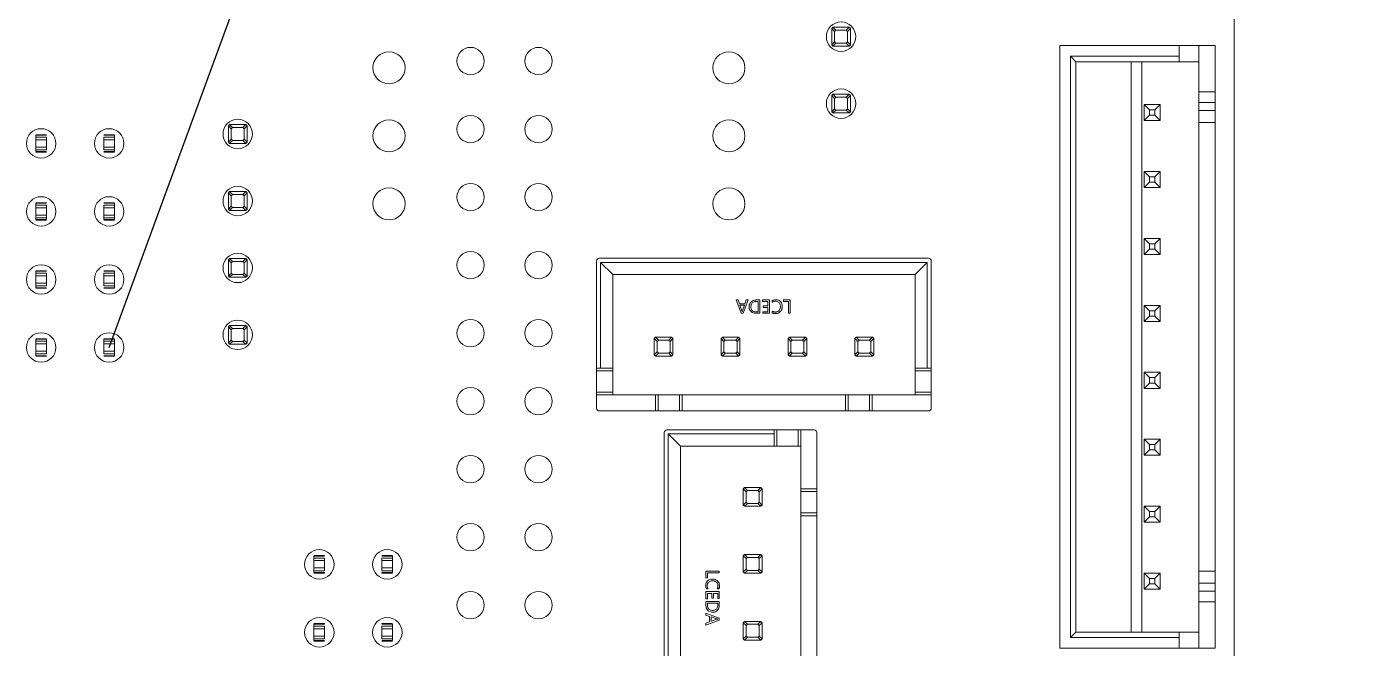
# Model space of a CAD drawing. Header units: millimetres. Extents: x -529 to 1738, y -425 to 849.
# Drawn here: x 213.5 to 238.18, y 758.97 to 770.59 of the extents above; entities that cross this region are included whole.
import ezdxf

# ---------------------------------------------------------------- set-up
doc = ezdxf.new("R2010")
doc.units = ezdxf.units.MM

msp = doc.modelspace()

# ---------------------------------------------------------------- linework, layer by layer
msp.add_line((215.044, 764.596), (238.179, 827.735))
at = {"color": 7, "linetype": 'Continuous', "lineweight": 15}
for p, q in [((236.058, 746.357), (236.058, 790.357)), ((228.542, 770.55), (228.566, 770.574)), ((228.542, 770.55), (228.596, 770.496)), ((228.542, 770.549), (228.542, 770.55)), ((228.542, 770.249), (228.542, 770.549)), ((228.62, 770.52), (228.566, 770.574)), ((228.566, 770.574), (228.567, 770.574)), ((228.867, 770.574), (228.567, 770.574)), ((228.814, 770.52), (228.868, 770.574)), ((228.839, 770.496), (228.892, 770.55)), ((228.868, 770.574), (228.867, 770.574)), ((228.892, 770.55), (228.868, 770.574)), ((228.892, 770.55), (228.892, 770.549)), ((228.892, 770.249), (228.892, 770.549)), ((228.542, 770.248), (228.596, 770.302)), ((228.566, 770.224), (228.62, 770.278)), ((228.596, 770.496), (228.62, 770.52)), ((228.596, 770.302), (228.596, 770.496)), ((228.62, 770.278), (228.596, 770.302)), ((228.62, 770.52), (228.814, 770.52)), ((228.62, 770.278), (228.814, 770.278)), ((228.839, 770.496), (228.814, 770.52)), ((228.814, 770.278), (228.839, 770.302)), ((228.868, 770.224), (228.814, 770.278)), ((228.839, 770.302), (228.839, 770.496)), ((228.892, 770.248), (228.839, 770.302)), ((228.542, 770.249), (228.542, 770.248)), ((228.566, 770.224), (228.542, 770.248)), ((228.566, 770.224), (228.567, 770.224)), ((228.867, 770.224), (228.567, 770.224)), ((228.867, 770.224), (228.868, 770.224)), ((228.868, 770.224), (228.892, 770.248)), ((228.892, 770.248), (228.892, 770.249)), ((232.803, 770.232), (232.803, 758.982)), ((235.035, 770.232), (232.803, 770.232)), ((233.003, 770.032), (235.035, 770.032)), ((233.003, 759.182), (233.003, 770.032)), ((233.003, 770.032), (233.103, 769.932)), ((235.035, 770.032), (235.035, 770.232)), ((235.403, 770.232), (235.035, 770.232)), ((235.035, 769.932), (235.035, 770.032)), ((235.703, 770.232), (235.403, 770.232)), ((235.403, 770.232), (235.403, 769.371)), ((235.703, 769.371), (235.703, 770.232)), ((233.103, 759.282), (233.103, 769.932)), ((233.103, 769.932), (235.035, 769.932)), ((234.139, 759.282), (234.139, 769.932)), ((234.337, 769.932), (234.337, 759.282)), ((235.035, 769.932), (235.403, 769.932)), ((228.542, 769.3), (228.566, 769.324)), ((228.596, 769.246), (228.542, 769.3)), ((228.542, 769.3), (228.542, 769.299)), ((228.542, 768.999), (228.542, 769.299)), ((228.566, 769.324), (228.62, 769.27)), ((228.566, 769.324), (228.567, 769.324)), ((228.867, 769.324), (228.567, 769.324)), ((228.868, 769.324), (228.814, 769.27)), ((228.839, 769.246), (228.892, 769.3)), ((228.868, 769.324), (228.867, 769.324)), ((228.892, 769.3), (228.868, 769.324)), ((228.892, 769.299), (228.892, 769.3)), ((228.892, 768.999), (228.892, 769.299)), ((235.703, 769.371), (235.403, 769.371)), ((235.403, 769.371), (235.403, 769.171)), ((235.703, 769.171), (235.703, 769.371)), ((228.596, 769.052), (228.542, 768.998)), ((228.62, 769.27), (228.596, 769.246)), ((228.596, 769.052), (228.596, 769.246)), ((228.62, 769.028), (228.596, 769.052)), ((228.62, 769.27), (228.814, 769.27)), ((228.814, 769.27), (228.839, 769.246)), ((228.839, 769.052), (228.814, 769.028)), ((228.839, 769.246), (228.839, 769.052)), ((228.839, 769.052), (228.892, 768.998)), ((234.378, 769.132), (234.678, 769.132)), ((234.378, 769.132), (234.478, 769.032)), ((234.378, 769.132), (234.378, 768.832)), ((234.578, 769.032), (234.678, 769.132)), ((234.678, 768.832), (234.678, 769.132)), ((235.403, 769.171), (235.703, 769.171)), ((235.403, 769.171), (235.403, 769.021)), ((235.703, 769.021), (235.703, 769.171)), ((228.542, 768.999), (228.542, 768.998)), ((228.542, 768.998), (228.566, 768.974)), ((228.62, 769.028), (228.566, 768.974)), ((228.566, 768.974), (228.567, 768.974)), ((228.567, 768.974), (228.867, 768.974)), ((228.814, 769.028), (228.62, 769.028)), ((228.814, 769.028), (228.868, 768.974)), ((228.867, 768.974), (228.868, 768.974)), ((228.868, 768.974), (228.892, 768.998)), ((228.892, 768.998), (228.892, 768.999)), ((234.478, 768.932), (234.378, 768.832)), ((234.378, 768.832), (234.678, 768.832)), ((234.478, 769.032), (234.578, 769.032)), ((234.478, 769.032), (234.478, 768.932)), ((234.478, 768.932), (234.578, 768.932)), ((234.578, 769.032), (234.578, 768.932)), ((234.578, 768.932), (234.678, 768.832)), ((235.703, 769.021), (235.403, 769.021)), ((235.403, 769.021), (235.403, 768.795)), ((235.703, 768.795), (235.703, 769.021)), ((213.674, 768.569), (213.874, 768.569)), ((213.874, 768.561), (213.674, 768.561)), ((213.674, 768.561), (213.674, 768.524)), ((213.813, 768.569), (213.804, 768.569)), ((214.944, 768.569), (215.144, 768.569)), ((214.944, 768.561), (215.144, 768.561)), ((215.091, 768.569), (215.082, 768.569)), ((215.144, 768.561), (215.144, 768.524)), ((217.271, 768.732), (217.295, 768.756)), ((217.271, 768.731), (217.271, 768.732)), ((217.271, 768.732), (217.325, 768.678)), ((217.271, 768.431), (217.271, 768.731)), ((217.349, 768.702), (217.295, 768.756)), ((217.295, 768.756), (217.296, 768.756)), ((217.596, 768.756), (217.296, 768.756)), ((217.325, 768.678), (217.349, 768.702)), ((217.325, 768.484), (217.325, 768.678)), ((217.349, 768.702), (217.543, 768.702)), ((217.543, 768.702), (217.597, 768.756)), ((217.568, 768.678), (217.543, 768.702)), ((217.568, 768.678), (217.621, 768.732)), ((217.568, 768.484), (217.568, 768.678)), ((217.597, 768.756), (217.596, 768.756)), ((217.621, 768.732), (217.597, 768.756)), ((217.621, 768.732), (217.621, 768.731)), ((217.621, 768.431), (217.621, 768.731)), ((235.703, 768.795), (235.403, 768.795)), ((235.403, 768.795), (235.403, 760.42)), ((235.703, 760.42), (235.703, 768.795)), ((213.674, 768.524), (213.874, 768.524)), ((213.874, 768.475), (213.674, 768.475)), ((213.674, 768.475), (213.674, 768.338)), ((213.674, 768.338), (213.874, 768.338)), ((213.874, 768.338), (213.874, 768.475)), ((214.944, 768.524), (215.144, 768.524)), ((214.944, 768.475), (215.144, 768.475)), ((214.944, 768.475), (214.944, 768.338)), ((214.944, 768.338), (215.144, 768.338)), ((215.144, 768.475), (215.144, 768.338)), ((217.271, 768.43), (217.325, 768.484)), ((217.271, 768.431), (217.271, 768.43)), ((217.295, 768.406), (217.271, 768.43)), ((217.295, 768.406), (217.349, 768.46)), ((217.295, 768.406), (217.296, 768.406)), ((217.596, 768.406), (217.296, 768.406)), ((217.349, 768.46), (217.325, 768.484)), ((217.349, 768.46), (217.543, 768.46)), ((217.543, 768.46), (217.568, 768.484)), ((217.597, 768.406), (217.543, 768.46)), ((217.621, 768.43), (217.568, 768.484)), ((217.596, 768.406), (217.597, 768.406)), ((217.597, 768.406), (217.621, 768.43)), ((217.621, 768.43), (217.621, 768.431)), ((213.874, 768.288), (213.674, 768.288)), ((213.674, 768.288), (213.674, 768.252)), ((213.674, 768.252), (213.874, 768.252)), ((213.874, 768.244), (213.674, 768.244)), ((214.944, 768.288), (215.144, 768.288)), ((214.944, 768.252), (215.144, 768.252)), ((214.944, 768.244), (215.144, 768.244)), ((215.144, 768.288), (215.144, 768.252)), ((234.378, 767.882), (234.478, 767.782)), ((234.378, 767.882), (234.378, 767.582)), ((234.378, 767.882), (234.678, 767.882)), ((234.578, 767.782), (234.678, 767.882)), ((234.678, 767.582), (234.678, 767.882)), ((234.478, 767.682), (234.378, 767.582)), ((234.378, 767.582), (234.678, 767.582)), ((234.478, 767.782), (234.478, 767.682)), ((234.478, 767.782), (234.578, 767.782)), ((234.478, 767.682), (234.578, 767.682)), ((234.578, 767.782), (234.578, 767.682)), ((234.578, 767.682), (234.678, 767.582)), ((217.271, 767.482), (217.295, 767.506)), ((217.271, 767.481), (217.271, 767.482)), ((217.271, 767.482), (217.325, 767.428)), ((217.271, 767.181), (217.271, 767.481)), ((217.349, 767.452), (217.295, 767.506)), ((217.295, 767.506), (217.296, 767.506)), ((217.596, 767.506), (217.296, 767.506)), ((217.325, 767.428), (217.349, 767.452)), ((217.325, 767.234), (217.325, 767.428)), ((217.349, 767.452), (217.543, 767.452)), ((217.543, 767.452), (217.597, 767.506)), ((217.568, 767.428), (217.543, 767.452)), ((217.568, 767.428), (217.621, 767.482)), ((217.568, 767.234), (217.568, 767.428)), ((217.597, 767.506), (217.596, 767.506)), ((217.621, 767.482), (217.597, 767.506)), ((217.621, 767.482), (217.621, 767.481)), ((217.621, 767.181), (217.621, 767.481)), ((213.674, 767.299), (213.874, 767.299)), ((213.874, 767.291), (213.674, 767.291)), ((213.674, 767.291), (213.674, 767.254)), ((213.674, 767.254), (213.874, 767.254)), ((213.874, 767.205), (213.674, 767.205)), ((213.674, 767.205), (213.674, 767.068)), ((213.674, 767.068), (213.874, 767.068)), ((213.813, 767.299), (213.804, 767.299)), ((213.874, 767.068), (213.874, 767.205)), ((214.944, 767.299), (215.144, 767.299)), ((214.944, 767.291), (215.144, 767.291)), ((214.944, 767.254), (215.144, 767.254)), ((214.944, 767.205), (215.144, 767.205)), ((214.944, 767.205), (214.944, 767.068)), ((214.944, 767.068), (215.144, 767.068)), ((215.091, 767.299), (215.082, 767.299)), ((215.144, 767.291), (215.144, 767.254)), ((215.144, 767.205), (215.144, 767.068)), ((217.271, 767.18), (217.325, 767.234)), ((217.271, 767.181), (217.271, 767.18)), ((217.295, 767.156), (217.271, 767.18)), ((217.295, 767.156), (217.349, 767.21)), ((217.295, 767.156), (217.296, 767.156)), ((217.596, 767.156), (217.296, 767.156)), ((217.349, 767.21), (217.325, 767.234)), ((217.349, 767.21), (217.543, 767.21)), ((217.543, 767.21), (217.568, 767.234)), ((217.597, 767.156), (217.543, 767.21)), ((217.621, 767.18), (217.568, 767.234)), ((217.596, 767.156), (217.597, 767.156)), ((217.597, 767.156), (217.621, 767.18)), ((217.621, 767.18), (217.621, 767.181)), ((213.874, 767.018), (213.674, 767.018)), ((213.674, 767.018), (213.674, 766.982)), ((213.674, 766.982), (213.874, 766.982)), ((213.874, 766.974), (213.674, 766.974)), ((213.874, 766.982), (213.874, 767.018)), ((214.944, 767.018), (215.144, 767.018)), ((214.944, 767.018), (214.944, 766.982)), ((214.944, 766.982), (215.144, 766.982)), ((214.944, 766.974), (215.144, 766.974)), ((215.144, 767.018), (215.144, 766.982)), ((234.378, 766.632), (234.678, 766.632)), ((234.378, 766.632), (234.478, 766.532)), ((234.378, 766.632), (234.378, 766.332)), ((234.578, 766.532), (234.678, 766.632)), ((234.678, 766.332), (234.678, 766.632)), ((234.478, 766.432), (234.378, 766.332)), ((234.378, 766.332), (234.678, 766.332)), ((234.478, 766.532), (234.578, 766.532)), ((234.478, 766.532), (234.478, 766.432)), ((234.478, 766.432), (234.578, 766.432)), ((234.578, 766.532), (234.578, 766.432)), ((234.578, 766.432), (234.678, 766.332)), ((217.271, 766.232), (217.295, 766.256)), ((217.271, 766.232), (217.325, 766.178)), ((217.271, 766.231), (217.271, 766.232)), ((217.271, 765.931), (217.271, 766.231)), ((217.349, 766.202), (217.295, 766.256)), ((217.295, 766.256), (217.296, 766.256)), ((217.596, 766.256), (217.296, 766.256)), ((217.325, 766.178), (217.349, 766.202)), ((217.325, 765.984), (217.325, 766.178)), ((217.349, 766.202), (217.543, 766.202)), ((217.543, 766.202), (217.597, 766.256)), ((217.568, 766.178), (217.543, 766.202)), ((217.568, 766.178), (217.621, 766.232)), ((217.568, 765.984), (217.568, 766.178)), ((217.597, 766.256), (217.596, 766.256)), ((217.621, 766.232), (217.597, 766.256)), ((217.621, 766.232), (217.621, 766.231)), ((217.621, 765.931), (217.621, 766.231)), ((224.151, 766.21), (224.151, 764.21)), ((230.351, 766.26), (224.201, 766.26)), ((224.226, 766.185), (230.326, 766.185)), ((224.226, 764.21), (224.226, 766.185)), ((224.451, 765.96), (224.226, 766.185)), ((230.101, 765.96), (230.326, 766.185)), ((230.326, 766.185), (230.326, 764.21)), ((230.401, 764.21), (230.401, 766.21)), ((213.674, 766.029), (213.874, 766.029)), ((213.874, 766.021), (213.674, 766.021)), ((213.674, 766.021), (213.674, 765.984)), ((213.674, 765.984), (213.874, 765.984)), ((213.874, 765.935), (213.674, 765.935)), ((213.674, 765.935), (213.674, 765.798)), ((213.813, 766.029), (213.804, 766.029)), ((213.874, 765.798), (213.874, 765.935)), ((214.944, 766.029), (215.144, 766.029)), ((214.944, 766.021), (215.144, 766.021)), ((214.944, 765.984), (215.144, 765.984)), ((214.944, 765.935), (215.144, 765.935)), ((214.944, 765.935), (214.944, 765.798)), ((215.091, 766.029), (215.082, 766.029)), ((215.144, 766.021), (215.144, 765.984)), ((215.144, 765.935), (215.144, 765.798)), ((217.271, 765.93), (217.325, 765.984)), ((217.271, 765.931), (217.271, 765.93)), ((217.295, 765.906), (217.271, 765.93)), ((217.295, 765.906), (217.349, 765.96)), ((217.295, 765.906), (217.296, 765.906)), ((217.596, 765.906), (217.296, 765.906)), ((217.349, 765.96), (217.325, 765.984)), ((217.349, 765.96), (217.543, 765.96)), ((217.543, 765.96), (217.568, 765.984)), ((217.597, 765.906), (217.543, 765.96)), ((217.621, 765.93), (217.568, 765.984)), ((217.596, 765.906), (217.597, 765.906)), ((217.597, 765.906), (217.621, 765.93)), ((217.621, 765.93), (217.621, 765.931)), ((224.451, 765.96), (224.451, 764.21)), ((230.101, 765.96), (224.451, 765.96)), ((230.101, 764.21), (230.101, 765.96)), ((213.674, 765.798), (213.874, 765.798)), ((213.874, 765.748), (213.674, 765.748)), ((213.674, 765.748), (213.674, 765.712)), ((213.674, 765.712), (213.874, 765.712)), ((213.874, 765.704), (213.674, 765.704)), ((214.944, 765.798), (215.144, 765.798)), ((214.944, 765.748), (215.144, 765.748)), ((214.944, 765.712), (215.144, 765.712)), ((214.944, 765.704), (215.144, 765.704)), ((215.144, 765.748), (215.144, 765.712)), ((226.755, 765.483), (226.853, 765.233)), ((226.792, 765.483), (226.755, 765.483)), ((226.817, 765.412), (226.792, 765.483)), ((226.92, 765.412), (226.817, 765.412)), ((226.828, 765.385), (226.912, 765.385)), ((226.866, 765.281), (226.828, 765.385)), ((226.912, 765.385), (226.875, 765.281)), ((226.886, 765.233), (226.981, 765.483)), ((226.944, 765.483), (226.92, 765.412)), ((226.981, 765.483), (226.944, 765.483)), ((227.131, 765.455), (227.167, 765.455)), ((227.2, 765.483), (227.132, 765.483)), ((227.167, 765.455), (227.167, 765.26)), ((227.2, 765.233), (227.2, 765.483)), ((227.249, 765.483), (227.249, 765.455)), ((227.383, 765.483), (227.249, 765.483)), ((227.249, 765.455), (227.35, 765.455)), ((227.35, 765.37), (227.261, 765.37)), ((227.261, 765.37), (227.261, 765.342)), ((227.261, 765.342), (227.35, 765.342)), ((227.35, 765.455), (227.35, 765.37)), ((227.35, 765.342), (227.35, 765.26)), ((227.383, 765.233), (227.383, 765.483)), ((227.432, 765.47), (227.432, 765.442)), ((227.639, 765.483), (227.639, 765.455)), ((227.767, 765.483), (227.639, 765.483)), ((227.639, 765.455), (227.734, 765.455)), ((227.734, 765.455), (227.734, 765.233)), ((227.767, 765.233), (227.767, 765.483)), ((234.378, 765.382), (234.478, 765.282)), ((234.378, 765.382), (234.378, 765.082)), ((234.378, 765.382), (234.678, 765.382)), ((234.578, 765.282), (234.678, 765.382)), ((234.678, 765.082), (234.678, 765.382)), ((226.853, 765.233), (226.886, 765.233)), ((226.871, 765.263), (226.87, 765.263)), ((227.167, 765.26), (227.13, 765.26)), ((227.13, 765.233), (227.2, 765.233)), ((227.35, 765.26), (227.255, 765.26)), ((227.255, 765.26), (227.255, 765.233)), ((227.255, 765.233), (227.383, 765.233)), ((227.432, 765.273), (227.432, 765.239)), ((227.734, 765.233), (227.767, 765.233)), ((234.478, 765.182), (234.378, 765.082)), ((234.478, 765.282), (234.478, 765.182)), ((234.478, 765.282), (234.578, 765.282)), ((234.478, 765.182), (234.578, 765.182)), ((234.578, 765.282), (234.578, 765.182)), ((234.578, 765.182), (234.678, 765.082)), ((217.271, 764.982), (217.295, 765.006)), ((217.325, 764.928), (217.271, 764.982)), ((217.271, 764.982), (217.271, 764.981)), ((217.271, 764.681), (217.271, 764.981)), ((217.295, 765.006), (217.349, 764.952)), ((217.295, 765.006), (217.296, 765.006)), ((217.596, 765.006), (217.296, 765.006)), ((217.349, 764.952), (217.325, 764.928)), ((217.325, 764.734), (217.325, 764.928)), ((217.349, 764.952), (217.543, 764.952)), ((217.597, 765.006), (217.543, 764.952)), ((217.543, 764.952), (217.568, 764.928)), ((217.568, 764.928), (217.621, 764.982)), ((217.568, 764.928), (217.568, 764.734)), ((217.597, 765.006), (217.596, 765.006)), ((217.621, 764.982), (217.597, 765.006)), ((217.621, 764.981), (217.621, 764.982)), ((217.621, 764.681), (217.621, 764.981)), ((234.378, 765.082), (234.678, 765.082)), ((213.674, 764.759), (213.874, 764.759)), ((213.874, 764.751), (213.674, 764.751)), ((213.674, 764.751), (213.674, 764.714)), ((213.674, 764.714), (213.874, 764.714)), ((213.674, 764.665), (213.674, 764.528)), ((213.874, 764.665), (213.674, 764.665)), ((213.813, 764.759), (213.804, 764.759)), ((213.874, 764.714), (213.874, 764.751)), ((213.874, 764.528), (213.874, 764.665)), ((214.944, 764.759), (215.144, 764.759)), ((214.944, 764.751), (215.144, 764.751)), ((214.944, 764.751), (214.944, 764.714)), ((214.944, 764.714), (215.144, 764.714)), ((214.944, 764.665), (215.144, 764.665)), ((214.944, 764.665), (214.944, 764.528)), ((215.091, 764.759), (215.082, 764.759)), ((215.144, 764.751), (215.144, 764.714)), ((215.144, 764.665), (215.144, 764.528)), ((217.325, 764.734), (217.271, 764.68)), ((217.271, 764.681), (217.271, 764.68)), ((217.271, 764.68), (217.295, 764.656)), ((217.349, 764.71), (217.295, 764.656)), ((217.295, 764.656), (217.296, 764.656)), ((217.296, 764.656), (217.596, 764.656)), ((217.349, 764.71), (217.325, 764.734)), ((217.543, 764.71), (217.349, 764.71)), ((217.568, 764.734), (217.543, 764.71)), ((217.543, 764.71), (217.597, 764.656)), ((217.568, 764.734), (217.621, 764.68)), ((217.596, 764.656), (217.597, 764.656)), ((217.597, 764.656), (217.621, 764.68)), ((217.621, 764.68), (217.621, 764.681)), ((225.226, 764.761), (225.251, 764.785)), ((225.28, 764.707), (225.226, 764.761)), ((225.226, 764.761), (225.226, 764.76)), ((225.226, 764.76), (225.226, 764.46)), ((225.551, 764.785), (225.251, 764.785)), ((225.251, 764.785), (225.304, 764.731)), ((225.251, 764.785), (225.251, 764.785)), ((225.304, 764.731), (225.28, 764.707)), ((225.28, 764.707), (225.28, 764.512)), ((225.499, 764.731), (225.304, 764.731)), ((225.499, 764.731), (225.552, 764.785)), ((225.523, 764.707), (225.499, 764.731)), ((225.576, 764.761), (225.523, 764.707)), ((225.523, 764.707), (225.523, 764.512)), ((225.552, 764.785), (225.551, 764.785)), ((225.576, 764.761), (225.552, 764.785)), ((225.576, 764.76), (225.576, 764.761)), ((225.576, 764.46), (225.576, 764.76)), ((226.476, 764.761), (226.501, 764.785)), ((226.476, 764.761), (226.476, 764.76)), ((226.53, 764.707), (226.476, 764.761)), ((226.476, 764.76), (226.476, 764.46)), ((226.801, 764.785), (226.501, 764.785)), ((226.501, 764.785), (226.554, 764.731)), ((226.501, 764.785), (226.501, 764.785)), ((226.554, 764.731), (226.53, 764.707)), ((226.53, 764.707), (226.53, 764.512)), ((226.749, 764.731), (226.554, 764.731)), ((226.749, 764.731), (226.802, 764.785)), ((226.773, 764.707), (226.749, 764.731)), ((226.826, 764.761), (226.773, 764.707)), ((226.773, 764.707), (226.773, 764.512)), ((226.802, 764.785), (226.801, 764.785)), ((226.826, 764.761), (226.802, 764.785)), ((226.826, 764.76), (226.826, 764.761)), ((226.826, 764.46), (226.826, 764.76)), ((227.726, 764.761), (227.751, 764.785)), ((227.726, 764.761), (227.726, 764.76)), ((227.78, 764.707), (227.726, 764.761)), ((227.726, 764.76), (227.726, 764.46)), ((228.051, 764.785), (227.751, 764.785)), ((227.751, 764.785), (227.804, 764.731)), ((227.751, 764.785), (227.751, 764.785)), ((227.804, 764.731), (227.78, 764.707)), ((227.78, 764.707), (227.78, 764.512)), ((227.999, 764.731), (227.804, 764.731)), ((227.999, 764.731), (228.052, 764.785)), ((228.023, 764.707), (227.999, 764.731)), ((228.076, 764.761), (228.023, 764.707)), ((228.023, 764.707), (228.023, 764.512)), ((228.052, 764.785), (228.051, 764.785)), ((228.076, 764.761), (228.052, 764.785)), ((228.076, 764.76), (228.076, 764.761)), ((228.076, 764.46), (228.076, 764.76)), ((228.976, 764.761), (229.001, 764.785)), ((228.976, 764.761), (228.976, 764.76)), ((229.03, 764.707), (228.976, 764.761)), ((228.976, 764.76), (228.976, 764.46)), ((229.301, 764.785), (229.001, 764.785)), ((229.001, 764.785), (229.054, 764.731)), ((229.001, 764.785), (229.001, 764.785)), ((229.054, 764.731), (229.03, 764.707)), ((229.03, 764.707), (229.03, 764.512)), ((229.249, 764.731), (229.054, 764.731)), ((229.249, 764.731), (229.302, 764.785)), ((229.273, 764.707), (229.249, 764.731)), ((229.326, 764.761), (229.273, 764.707)), ((229.273, 764.707), (229.273, 764.512)), ((229.302, 764.785), (229.301, 764.785)), ((229.326, 764.761), (229.302, 764.785)), ((229.326, 764.76), (229.326, 764.761)), ((229.326, 764.46), (229.326, 764.76)), ((213.674, 764.528), (213.874, 764.528)), ((213.874, 764.478), (213.674, 764.478)), ((213.674, 764.478), (213.674, 764.442)), ((213.674, 764.442), (213.874, 764.442)), ((213.874, 764.434), (213.674, 764.434)), ((214.944, 764.528), (215.144, 764.528)), ((214.944, 764.478), (215.144, 764.478)), ((214.944, 764.442), (215.144, 764.442)), ((214.944, 764.434), (215.144, 764.434)), ((215.144, 764.478), (215.144, 764.442)), ((225.226, 764.459), (225.28, 764.512)), ((225.226, 764.46), (225.226, 764.459)), ((225.251, 764.435), (225.226, 764.459)), ((225.304, 764.488), (225.251, 764.435)), ((225.251, 764.435), (225.551, 764.435)), ((225.251, 764.435), (225.251, 764.435)), ((225.28, 764.512), (225.304, 764.488)), ((225.304, 764.488), (225.499, 764.488)), ((225.499, 764.488), (225.523, 764.512)), ((225.552, 764.435), (225.499, 764.488)), ((225.523, 764.512), (225.576, 764.459)), ((225.551, 764.435), (225.552, 764.435)), ((225.552, 764.435), (225.576, 764.459)), ((225.576, 764.459), (225.576, 764.46)), ((226.476, 764.459), (226.53, 764.512)), ((226.476, 764.46), (226.476, 764.459)), ((226.501, 764.435), (226.476, 764.459)), ((226.554, 764.488), (226.501, 764.435)), ((226.501, 764.435), (226.801, 764.435)), ((226.501, 764.435), (226.501, 764.435)), ((226.53, 764.512), (226.554, 764.488)), ((226.554, 764.488), (226.749, 764.488)), ((226.749, 764.488), (226.773, 764.512)), ((226.802, 764.435), (226.749, 764.488)), ((226.773, 764.512), (226.826, 764.459)), ((226.801, 764.435), (226.802, 764.435)), ((226.802, 764.435), (226.826, 764.459)), ((226.826, 764.459), (226.826, 764.46)), ((227.726, 764.459), (227.78, 764.512)), ((227.726, 764.46), (227.726, 764.459)), ((227.751, 764.435), (227.726, 764.459)), ((227.804, 764.488), (227.751, 764.435)), ((227.751, 764.435), (228.051, 764.435)), ((227.751, 764.435), (227.751, 764.435)), ((227.78, 764.512), (227.804, 764.488)), ((227.804, 764.488), (227.999, 764.488)), ((227.999, 764.488), (228.023, 764.512)), ((228.052, 764.435), (227.999, 764.488)), ((228.023, 764.512), (228.076, 764.459)), ((228.051, 764.435), (228.052, 764.435)), ((228.052, 764.435), (228.076, 764.459)), ((228.076, 764.459), (228.076, 764.46)), ((228.976, 764.459), (229.03, 764.512)), ((228.976, 764.46), (228.976, 764.459)), ((229.001, 764.435), (228.976, 764.459)), ((229.054, 764.488), (229.001, 764.435)), ((229.001, 764.435), (229.301, 764.435)), ((229.001, 764.435), (229.001, 764.435)), ((229.03, 764.512), (229.054, 764.488)), ((229.054, 764.488), (229.249, 764.488)), ((229.249, 764.488), (229.273, 764.512)), ((229.302, 764.435), (229.249, 764.488)), ((229.273, 764.512), (229.326, 764.459)), ((229.301, 764.435), (229.302, 764.435)), ((229.302, 764.435), (229.326, 764.459)), ((229.326, 764.459), (229.326, 764.46)), ((224.151, 764.21), (224.226, 764.21)), ((224.151, 764.21), (224.151, 764.16)), ((224.451, 764.16), (224.151, 764.16)), ((224.151, 764.16), (224.151, 763.76)), ((224.451, 764.21), (224.226, 764.21)), ((224.451, 764.16), (224.451, 764.21)), ((224.451, 763.76), (224.451, 764.16)), ((230.326, 764.21), (230.101, 764.21)), ((230.101, 764.16), (230.101, 764.21)), ((230.101, 764.16), (230.401, 764.16)), ((230.101, 763.76), (230.101, 764.16)), ((230.401, 764.21), (230.326, 764.21)), ((230.401, 764.16), (230.401, 764.21)), ((230.401, 763.76), (230.401, 764.16)), ((234.378, 764.132), (234.678, 764.132)), ((234.378, 764.132), (234.478, 764.032)), ((234.378, 764.132), (234.378, 763.832)), ((234.578, 764.032), (234.678, 764.132)), ((234.678, 763.832), (234.678, 764.132)), ((234.478, 763.932), (234.378, 763.832)), ((234.478, 764.032), (234.578, 764.032)), ((234.478, 764.032), (234.478, 763.932)), ((234.478, 763.932), (234.578, 763.932)), ((234.578, 764.032), (234.578, 763.932)), ((234.578, 763.932), (234.678, 763.832)), ((224.451, 763.76), (224.151, 763.76)), ((224.151, 763.76), (224.151, 763.71)), ((224.151, 763.71), (224.151, 763.46)), ((224.151, 763.71), (225.251, 763.71)), ((224.451, 763.71), (224.451, 763.76)), ((225.251, 763.71), (225.251, 763.41)), ((225.251, 763.71), (225.301, 763.71)), ((225.301, 763.41), (225.301, 763.71)), ((225.301, 763.71), (225.701, 763.71)), ((225.701, 763.71), (225.701, 763.41)), ((225.701, 763.71), (225.751, 763.71)), ((225.751, 763.71), (225.751, 763.41)), ((225.751, 763.71), (228.801, 763.71)), ((228.801, 763.71), (228.801, 763.41)), ((228.801, 763.71), (228.851, 763.71)), ((228.851, 763.41), (228.851, 763.71)), ((228.851, 763.71), (229.251, 763.71)), ((229.251, 763.71), (229.251, 763.41)), ((229.251, 763.71), (229.301, 763.71)), ((229.301, 763.71), (229.301, 763.41)), ((229.301, 763.71), (230.401, 763.71)), ((230.401, 763.76), (230.101, 763.76)), ((230.101, 763.71), (230.101, 763.76)), ((230.401, 763.71), (230.401, 763.76)), ((230.401, 763.46), (230.401, 763.71)), ((234.378, 763.832), (234.678, 763.832)), ((224.201, 763.41), (225.251, 763.41)), ((225.251, 763.41), (225.301, 763.41)), ((225.301, 763.41), (225.701, 763.41)), ((225.701, 763.41), (225.751, 763.41)), ((225.751, 763.41), (228.801, 763.41)), ((228.801, 763.41), (228.851, 763.41)), ((228.851, 763.41), (229.251, 763.41)), ((229.251, 763.41), (229.301, 763.41)), ((229.301, 763.41), (230.351, 763.41)), ((225.415, 763.005), (225.415, 756.855)), ((227.465, 763.055), (225.465, 763.055)), ((225.49, 762.98), (227.465, 762.98)), ((225.49, 756.88), (225.49, 762.98)), ((225.715, 762.755), (225.49, 762.98)), ((227.465, 763.055), (227.465, 762.98)), ((227.515, 763.055), (227.465, 763.055)), ((227.465, 762.98), (227.465, 762.755)), ((227.515, 762.755), (227.515, 763.055)), ((227.915, 763.055), (227.515, 763.055)), ((227.915, 763.055), (227.915, 762.755)), ((227.965, 763.055), (227.915, 763.055)), ((228.215, 763.055), (227.965, 763.055)), ((227.965, 761.955), (227.965, 763.055)), ((228.265, 761.955), (228.265, 763.005)), ((234.378, 762.882), (234.478, 762.782)), ((234.378, 762.882), (234.378, 762.582)), ((234.378, 762.882), (234.678, 762.882)), ((234.578, 762.782), (234.678, 762.882)), ((234.678, 762.582), (234.678, 762.882)), ((227.465, 762.755), (225.715, 762.755)), ((225.715, 762.755), (225.715, 757.105)), ((227.515, 762.755), (227.465, 762.755)), ((227.915, 762.755), (227.515, 762.755)), ((227.965, 762.755), (227.915, 762.755)), ((234.478, 762.682), (234.378, 762.582)), ((234.478, 762.782), (234.478, 762.682)), ((234.478, 762.782), (234.578, 762.782)), ((234.478, 762.682), (234.578, 762.682)), ((234.578, 762.782), (234.578, 762.682)), ((234.578, 762.682), (234.678, 762.582)), ((234.378, 762.582), (234.678, 762.582)), ((226.914, 761.98), (226.89, 761.956)), ((226.89, 761.956), (226.89, 761.955)), ((226.944, 761.903), (226.89, 761.956)), ((226.89, 761.955), (226.89, 761.655)), ((226.914, 761.98), (226.968, 761.927)), ((226.915, 761.98), (226.914, 761.98)), ((227.215, 761.98), (226.915, 761.98)), ((226.968, 761.927), (226.944, 761.903)), ((226.944, 761.903), (226.944, 761.708)), ((226.968, 761.927), (227.162, 761.927)), ((227.162, 761.927), (227.216, 761.98)), ((227.186, 761.903), (227.162, 761.927)), ((227.24, 761.956), (227.186, 761.903)), ((227.186, 761.708), (227.186, 761.903)), ((227.216, 761.98), (227.215, 761.98)), ((227.24, 761.956), (227.216, 761.98)), ((227.24, 761.955), (227.24, 761.956)), ((227.24, 761.655), (227.24, 761.955)), ((227.965, 761.955), (228.265, 761.955)), ((227.965, 761.905), (227.965, 761.955)), ((227.965, 761.905), (228.265, 761.905)), ((227.965, 761.505), (227.965, 761.905)), ((228.265, 761.905), (228.265, 761.955)), ((228.265, 761.505), (228.265, 761.905)), ((226.89, 761.654), (226.944, 761.708)), ((226.89, 761.655), (226.89, 761.654)), ((226.914, 761.63), (226.89, 761.654)), ((226.968, 761.684), (226.914, 761.63)), ((226.944, 761.708), (226.968, 761.684)), ((226.968, 761.684), (227.162, 761.684)), ((227.162, 761.684), (227.186, 761.708)), ((227.216, 761.63), (227.162, 761.684)), ((227.186, 761.708), (227.24, 761.654)), ((227.24, 761.654), (227.216, 761.63)), ((227.24, 761.654), (227.24, 761.655)), ((226.914, 761.63), (226.915, 761.63)), ((226.915, 761.63), (227.215, 761.63)), ((227.215, 761.63), (227.216, 761.63)), ((228.265, 761.505), (227.965, 761.505)), ((227.965, 761.455), (227.965, 761.505)), ((227.965, 758.405), (227.965, 761.455)), ((227.965, 761.455), (228.265, 761.455)), ((228.265, 761.455), (228.265, 761.505)), ((228.265, 758.405), (228.265, 761.455)), ((234.378, 761.632), (234.478, 761.532)), ((234.378, 761.632), (234.378, 761.332)), ((234.378, 761.632), (234.678, 761.632)), ((234.478, 761.432), (234.378, 761.332)), ((234.478, 761.532), (234.478, 761.432)), ((234.478, 761.532), (234.578, 761.532)), ((234.478, 761.432), (234.578, 761.432)), ((234.578, 761.532), (234.678, 761.632)), ((234.578, 761.532), (234.578, 761.432)), ((234.578, 761.432), (234.678, 761.332)), ((234.678, 761.332), (234.678, 761.632)), ((234.378, 761.332), (234.678, 761.332)), ((218.87, 760.709), (219.07, 760.709)), ((219.07, 760.701), (218.87, 760.701)), ((218.87, 760.701), (218.87, 760.664)), ((218.87, 760.664), (219.07, 760.664)), ((219.01, 760.709), (219.001, 760.709)), ((220.14, 760.709), (220.34, 760.709)), ((220.14, 760.701), (220.34, 760.701)), ((220.14, 760.664), (220.34, 760.664)), ((220.287, 760.709), (220.279, 760.709)), ((220.34, 760.701), (220.34, 760.664)), ((226.914, 760.73), (226.89, 760.706)), ((226.89, 760.706), (226.89, 760.705)), ((226.944, 760.653), (226.89, 760.706)), ((226.89, 760.705), (226.89, 760.405)), ((226.914, 760.73), (226.968, 760.677)), ((226.915, 760.73), (226.914, 760.73)), ((227.215, 760.73), (226.915, 760.73)), ((226.968, 760.677), (226.944, 760.653)), ((226.944, 760.653), (226.944, 760.458)), ((226.968, 760.677), (227.162, 760.677)), ((227.162, 760.677), (227.216, 760.73)), ((227.186, 760.653), (227.162, 760.677)), ((227.24, 760.706), (227.186, 760.653)), ((227.186, 760.458), (227.186, 760.653)), ((227.216, 760.73), (227.215, 760.73)), ((227.24, 760.706), (227.216, 760.73)), ((227.24, 760.705), (227.24, 760.706)), ((227.24, 760.405), (227.24, 760.705)), ((218.87, 760.615), (218.87, 760.478)), ((219.07, 760.615), (218.87, 760.615)), ((218.87, 760.478), (219.07, 760.478)), ((219.07, 760.428), (218.87, 760.428)), ((218.87, 760.428), (218.87, 760.392)), ((219.07, 760.478), (219.07, 760.615)), ((220.14, 760.615), (220.34, 760.615)), ((220.14, 760.615), (220.14, 760.478)), ((220.14, 760.478), (220.34, 760.478)), ((220.14, 760.428), (220.34, 760.428)), ((220.34, 760.615), (220.34, 760.478)), ((220.34, 760.428), (220.34, 760.392)), ((226.442, 760.421), (226.192, 760.421)), ((226.192, 760.421), (226.192, 760.293)), ((226.442, 760.388), (226.442, 760.421)), ((226.89, 760.404), (226.944, 760.458)), ((226.89, 760.405), (226.89, 760.404)), ((226.914, 760.38), (226.89, 760.404)), ((226.968, 760.434), (226.914, 760.38)), ((226.944, 760.458), (226.968, 760.434)), ((226.968, 760.434), (227.162, 760.434)), ((227.162, 760.434), (227.186, 760.458)), ((227.216, 760.38), (227.162, 760.434)), ((227.186, 760.458), (227.24, 760.404)), ((227.24, 760.404), (227.216, 760.38)), ((227.24, 760.404), (227.24, 760.405)), ((235.703, 760.42), (235.403, 760.42)), ((235.403, 760.42), (235.403, 760.193)), ((235.703, 760.193), (235.703, 760.42)), ((218.87, 760.392), (219.07, 760.392)), ((219.07, 760.384), (218.87, 760.384)), ((219.07, 760.384), (219.07, 760.392)), ((220.14, 760.392), (220.34, 760.392)), ((220.14, 760.392), (220.14, 760.384)), ((220.14, 760.384), (220.34, 760.384)), ((226.192, 760.293), (226.22, 760.293)), ((226.22, 760.293), (226.22, 760.388)), ((226.22, 760.388), (226.442, 760.388)), ((226.914, 760.38), (226.915, 760.38)), ((226.915, 760.38), (227.215, 760.38)), ((227.215, 760.38), (227.216, 760.38)), ((234.378, 760.382), (234.478, 760.282)), ((234.378, 760.382), (234.378, 760.082)), ((234.378, 760.382), (234.678, 760.382)), ((234.478, 760.182), (234.378, 760.082)), ((234.478, 760.282), (234.478, 760.182)), ((234.478, 760.282), (234.578, 760.282)), ((234.478, 760.182), (234.578, 760.182)), ((234.578, 760.282), (234.678, 760.382)), ((234.578, 760.282), (234.578, 760.182)), ((234.578, 760.182), (234.678, 760.082)), ((234.678, 760.082), (234.678, 760.382)), ((235.703, 760.193), (235.403, 760.193)), ((235.403, 760.193), (235.403, 760.043)), ((235.703, 760.043), (235.703, 760.193)), ((226.442, 760.037), (226.192, 760.037)), ((226.192, 760.037), (226.192, 759.903)), ((226.205, 760.086), (226.233, 760.086)), ((226.22, 759.903), (226.22, 760.003)), ((226.22, 760.003), (226.305, 760.003)), ((226.305, 760.003), (226.305, 759.915)), ((226.305, 759.915), (226.332, 759.915)), ((226.332, 759.915), (226.332, 760.003)), ((226.332, 760.003), (226.415, 760.003)), ((226.402, 760.086), (226.435, 760.086)), ((226.415, 760.003), (226.415, 759.909)), ((226.442, 759.909), (226.442, 760.037)), ((234.378, 760.082), (234.678, 760.082)), ((235.703, 760.043), (235.403, 760.043)), ((235.403, 760.043), (235.403, 759.843)), ((235.703, 759.843), (235.703, 760.043)), ((226.192, 759.903), (226.22, 759.903)), ((226.192, 759.854), (226.192, 759.786)), ((226.442, 759.854), (226.192, 759.854)), ((226.22, 759.821), (226.415, 759.821)), ((226.22, 759.785), (226.22, 759.821)), ((226.415, 759.909), (226.442, 759.909)), ((226.415, 759.821), (226.415, 759.784)), ((226.442, 759.783), (226.442, 759.854)), ((235.703, 759.843), (235.403, 759.843)), ((235.403, 759.843), (235.403, 758.982)), ((235.703, 758.982), (235.703, 759.843)), ((218.87, 759.439), (219.07, 759.439)), ((219.07, 759.431), (218.87, 759.431)), ((218.87, 759.431), (218.87, 759.394)), ((219.01, 759.439), (219.001, 759.439)), ((219.07, 759.431), (219.07, 759.439)), ((220.14, 759.439), (220.34, 759.439)), ((220.14, 759.439), (220.14, 759.431)), ((220.14, 759.431), (220.34, 759.431)), ((220.287, 759.439), (220.279, 759.439)), ((220.34, 759.431), (220.34, 759.394)), ((226.442, 759.54), (226.192, 759.635)), ((226.192, 759.635), (226.192, 759.598)), ((226.192, 759.598), (226.262, 759.574)), ((226.192, 759.409), (226.442, 759.506)), ((226.262, 759.471), (226.192, 759.446)), ((226.192, 759.446), (226.192, 759.409)), ((226.262, 759.574), (226.262, 759.471)), ((226.29, 759.482), (226.29, 759.566)), ((226.29, 759.566), (226.394, 759.528)), ((226.394, 759.52), (226.29, 759.482)), ((226.412, 759.524), (226.412, 759.524)), ((226.442, 759.506), (226.442, 759.54)), ((226.914, 759.48), (226.89, 759.456)), ((226.944, 759.403), (226.89, 759.456)), ((226.89, 759.456), (226.89, 759.455)), ((226.89, 759.455), (226.89, 759.155)), ((226.914, 759.48), (226.968, 759.427)), ((226.915, 759.48), (226.914, 759.48)), ((227.215, 759.48), (226.915, 759.48)), ((226.968, 759.427), (226.944, 759.403)), ((226.968, 759.427), (227.162, 759.427)), ((227.162, 759.427), (227.216, 759.48)), ((227.186, 759.403), (227.162, 759.427)), ((227.24, 759.456), (227.186, 759.403)), ((227.216, 759.48), (227.215, 759.48)), ((227.24, 759.456), (227.216, 759.48)), ((227.24, 759.455), (227.24, 759.456)), ((227.24, 759.155), (227.24, 759.455)), ((218.87, 759.394), (219.07, 759.394)), ((218.87, 759.345), (218.87, 759.208)), ((219.07, 759.345), (218.87, 759.345)), ((218.87, 759.208), (219.07, 759.208)), ((219.07, 759.208), (219.07, 759.345)), ((220.14, 759.394), (220.34, 759.394)), ((220.14, 759.345), (220.34, 759.345)), ((220.14, 759.345), (220.14, 759.208)), ((220.14, 759.208), (220.34, 759.208)), ((220.34, 759.345), (220.34, 759.208)), ((226.89, 759.154), (226.944, 759.208)), ((226.968, 759.184), (226.914, 759.13)), ((226.944, 759.403), (226.944, 759.208)), ((226.944, 759.208), (226.968, 759.184)), ((226.968, 759.184), (227.162, 759.184)), ((227.162, 759.184), (227.186, 759.208)), ((227.216, 759.13), (227.162, 759.184)), ((227.186, 759.208), (227.186, 759.403)), ((227.186, 759.208), (227.24, 759.154)), ((233.003, 759.182), (233.103, 759.282)), ((233.003, 759.182), (235.035, 759.182)), ((235.035, 759.282), (233.103, 759.282)), ((235.035, 759.182), (235.035, 759.282)), ((235.403, 759.282), (235.035, 759.282)), ((235.035, 758.982), (235.035, 759.182)), ((219.07, 759.158), (218.87, 759.158)), ((218.87, 759.158), (218.87, 759.122)), ((218.87, 759.122), (219.07, 759.122)), ((219.07, 759.114), (218.87, 759.114)), ((220.14, 759.158), (220.34, 759.158)), ((220.14, 759.122), (220.34, 759.122)), ((220.14, 759.114), (220.34, 759.114)), ((220.34, 759.158), (220.34, 759.122)), ((226.89, 759.155), (226.89, 759.154)), ((226.914, 759.13), (226.89, 759.154)), ((226.914, 759.13), (226.915, 759.13)), ((226.915, 759.13), (227.215, 759.13)), ((227.215, 759.13), (227.216, 759.13)), ((227.24, 759.154), (227.216, 759.13)), ((227.24, 759.154), (227.24, 759.155)), ((232.803, 758.982), (235.035, 758.982)), ((235.403, 758.982), (235.035, 758.982)), ((235.403, 758.982), (235.703, 758.982))]:
    msp.add_line(p, q, dxfattribs=at)
for centre, radius in [((228.717, 770.399), 0.275), ((220.272, 769.817), 0.3), ((221.796, 769.944), 0.255), ((223.066, 769.944), 0.255), ((226.622, 769.817), 0.3), ((228.717, 769.149), 0.275), ((217.446, 768.581), 0.275), ((220.272, 768.547), 0.3), ((221.796, 768.674), 0.255), ((223.066, 768.674), 0.255), ((226.622, 768.547), 0.3), ((213.774, 768.406), 0.275), ((215.044, 768.406), 0.275), ((217.446, 767.331), 0.275), ((220.272, 767.277), 0.3), ((221.796, 767.404), 0.255), ((223.066, 767.404), 0.255), ((226.622, 767.277), 0.3), ((213.774, 767.136), 0.275), ((215.044, 767.136), 0.275), ((217.446, 766.081), 0.275), ((221.796, 766.134), 0.255), ((223.066, 766.134), 0.255), ((213.774, 765.866), 0.275), ((215.044, 765.866), 0.275), ((217.446, 764.831), 0.275), ((221.796, 764.864), 0.255), ((223.066, 764.864), 0.255), ((213.774, 764.596), 0.275), ((215.044, 764.596), 0.275), ((221.796, 763.594), 0.255), ((223.066, 763.594), 0.255), ((221.796, 762.324), 0.255), ((223.066, 762.324), 0.255), ((221.796, 761.054), 0.255), ((223.066, 761.054), 0.255), ((218.97, 760.546), 0.275), ((220.24, 760.546), 0.275), ((221.796, 759.784), 0.255), ((223.066, 759.784), 0.255), ((218.97, 759.276), 0.275), ((220.24, 759.276), 0.275)]:
    msp.add_circle(centre, radius, dxfattribs=at)
for centre, start, end in [((224.201, 766.21), 90, 180), ((230.351, 766.21), 0, 90), ((224.201, 763.46), 180, 270), ((230.351, 763.46), 270, 0), ((225.465, 763.005), 90, 180), ((228.215, 763.005), 0, 90)]:
    msp.add_arc(centre, 0.05, start, end, dxfattribs=at)
for points in [[(213.674, 768.475), (213.674, 768.481), (213.674, 768.493), (213.674, 768.508), (213.674, 768.52), (213.674, 768.523), (213.674, 768.524)], [(213.674, 768.288), (213.674, 768.29), (213.674, 768.292), (213.674, 768.304), (213.674, 768.32), (213.674, 768.332), (213.674, 768.338)], [(213.874, 768.475), (213.874, 768.481), (213.874, 768.493), (213.874, 768.508), (213.874, 768.52), (213.874, 768.523), (213.874, 768.524)], [(213.874, 768.288), (213.874, 768.29), (213.874, 768.292), (213.874, 768.304), (213.874, 768.32), (213.874, 768.332), (213.874, 768.338)], [(214.944, 768.524), (214.944, 768.523), (214.944, 768.52), (214.944, 768.508), (214.944, 768.493), (214.944, 768.481), (214.944, 768.475)], [(214.944, 768.338), (214.944, 768.332), (214.944, 768.32), (214.944, 768.304), (214.944, 768.292), (214.944, 768.29), (214.944, 768.288)], [(215.144, 768.524), (215.144, 768.523), (215.144, 768.52), (215.144, 768.508), (215.144, 768.493), (215.144, 768.481), (215.144, 768.475)], [(215.144, 768.338), (215.144, 768.332), (215.144, 768.32), (215.144, 768.304), (215.144, 768.292), (215.144, 768.29), (215.144, 768.288)], [(213.674, 767.205), (213.674, 767.211), (213.674, 767.223), (213.674, 767.238), (213.674, 767.25), (213.674, 767.253), (213.674, 767.254)], [(213.674, 767.018), (213.674, 767.02), (213.674, 767.022), (213.674, 767.034), (213.674, 767.05), (213.674, 767.062), (213.674, 767.068)], [(213.874, 767.205), (213.874, 767.211), (213.874, 767.223), (213.874, 767.238), (213.874, 767.25), (213.874, 767.253), (213.874, 767.254)], [(213.874, 767.018), (213.874, 767.02), (213.874, 767.022), (213.874, 767.034), (213.874, 767.05), (213.874, 767.062), (213.874, 767.068)], [(214.944, 767.254), (214.944, 767.253), (214.944, 767.25), (214.944, 767.238), (214.944, 767.223), (214.944, 767.211), (214.944, 767.205)], [(214.944, 767.068), (214.944, 767.062), (214.944, 767.05), (214.944, 767.034), (214.944, 767.022), (214.944, 767.02), (214.944, 767.018)], [(215.144, 767.254), (215.144, 767.253), (215.144, 767.25), (215.144, 767.238), (215.144, 767.223), (215.144, 767.211), (215.144, 767.205)], [(215.144, 767.068), (215.144, 767.062), (215.144, 767.05), (215.144, 767.034), (215.144, 767.022), (215.144, 767.02), (215.144, 767.018)], [(213.674, 765.935), (213.674, 765.941), (213.674, 765.953), (213.674, 765.968), (213.674, 765.98), (213.674, 765.983), (213.674, 765.984)], [(213.874, 765.935), (213.874, 765.941), (213.874, 765.953), (213.874, 765.968), (213.874, 765.98), (213.874, 765.983), (213.874, 765.984)], [(214.944, 765.984), (214.944, 765.983), (214.944, 765.98), (214.944, 765.968), (214.944, 765.953), (214.944, 765.941), (214.944, 765.935)], [(215.144, 765.984), (215.144, 765.983), (215.144, 765.98), (215.144, 765.968), (215.144, 765.953), (215.144, 765.941), (215.144, 765.935)], [(213.674, 765.748), (213.674, 765.75), (213.674, 765.752), (213.674, 765.764), (213.674, 765.78), (213.674, 765.792), (213.674, 765.798)], [(213.874, 765.748), (213.874, 765.75), (213.874, 765.752), (213.874, 765.764), (213.874, 765.78), (213.874, 765.792), (213.874, 765.798)], [(214.944, 765.798), (214.944, 765.792), (214.944, 765.78), (214.944, 765.764), (214.944, 765.752), (214.944, 765.75), (214.944, 765.748)], [(215.144, 765.798), (215.144, 765.792), (215.144, 765.78), (215.144, 765.764), (215.144, 765.752), (215.144, 765.75), (215.144, 765.748)], [(213.674, 764.665), (213.674, 764.671), (213.674, 764.683), (213.674, 764.698), (213.674, 764.71), (213.674, 764.713), (213.674, 764.714)], [(213.874, 764.665), (213.874, 764.671), (213.874, 764.683), (213.874, 764.698), (213.874, 764.71), (213.874, 764.713), (213.874, 764.714)], [(214.944, 764.714), (214.944, 764.713), (214.944, 764.71), (214.944, 764.698), (214.944, 764.683), (214.944, 764.671), (214.944, 764.665)], [(215.144, 764.714), (215.144, 764.713), (215.144, 764.71), (215.144, 764.698), (215.144, 764.683), (215.144, 764.671), (215.144, 764.665)], [(213.674, 764.478), (213.674, 764.48), (213.674, 764.482), (213.674, 764.494), (213.674, 764.51), (213.674, 764.522), (213.674, 764.528)], [(213.874, 764.478), (213.874, 764.48), (213.874, 764.482), (213.874, 764.494), (213.874, 764.51), (213.874, 764.522), (213.874, 764.528)], [(214.944, 764.528), (214.944, 764.522), (214.944, 764.51), (214.944, 764.494), (214.944, 764.482), (214.944, 764.48), (214.944, 764.478)], [(215.144, 764.528), (215.144, 764.522), (215.144, 764.51), (215.144, 764.494), (215.144, 764.482), (215.144, 764.48), (215.144, 764.478)], [(218.87, 760.615), (218.87, 760.621), (218.87, 760.633), (218.87, 760.649), (218.87, 760.66), (218.87, 760.663), (218.87, 760.664)], [(219.07, 760.615), (219.07, 760.621), (219.07, 760.633), (219.07, 760.649), (219.07, 760.66), (219.07, 760.663), (219.07, 760.664)], [(220.14, 760.664), (220.14, 760.663), (220.14, 760.66), (220.14, 760.649), (220.14, 760.633), (220.14, 760.621), (220.14, 760.615)], [(220.34, 760.664), (220.34, 760.663), (220.34, 760.66), (220.34, 760.649), (220.34, 760.633), (220.34, 760.621), (220.34, 760.615)], [(218.87, 760.428), (218.87, 760.43), (218.87, 760.433), (218.87, 760.444), (218.87, 760.46), (218.87, 760.472), (218.87, 760.478)], [(219.07, 760.428), (219.07, 760.43), (219.07, 760.433), (219.07, 760.444), (219.07, 760.46), (219.07, 760.472), (219.07, 760.478)], [(220.14, 760.478), (220.14, 760.472), (220.14, 760.46), (220.14, 760.444), (220.14, 760.433), (220.14, 760.43), (220.14, 760.428)], [(220.34, 760.478), (220.34, 760.472), (220.34, 760.46), (220.34, 760.444), (220.34, 760.433), (220.34, 760.43), (220.34, 760.428)], [(218.87, 759.345), (218.87, 759.351), (218.87, 759.363), (218.87, 759.379), (218.87, 759.39), (218.87, 759.393), (218.87, 759.394)], [(218.87, 759.158), (218.87, 759.16), (218.87, 759.163), (218.87, 759.174), (218.87, 759.19), (218.87, 759.202), (218.87, 759.208)], [(219.07, 759.345), (219.07, 759.351), (219.07, 759.363), (219.07, 759.379), (219.07, 759.39), (219.07, 759.393), (219.07, 759.394)], [(219.07, 759.158), (219.07, 759.16), (219.07, 759.163), (219.07, 759.174), (219.07, 759.19), (219.07, 759.202), (219.07, 759.208)], [(220.14, 759.394), (220.14, 759.393), (220.14, 759.39), (220.14, 759.379), (220.14, 759.363), (220.14, 759.351), (220.14, 759.345)], [(220.14, 759.208), (220.14, 759.202), (220.14, 759.19), (220.14, 759.174), (220.14, 759.163), (220.14, 759.16), (220.14, 759.158)], [(220.34, 759.394), (220.34, 759.393), (220.34, 759.39), (220.34, 759.379), (220.34, 759.363), (220.34, 759.351), (220.34, 759.345)], [(220.34, 759.208), (220.34, 759.202), (220.34, 759.19), (220.34, 759.174), (220.34, 759.163), (220.34, 759.16), (220.34, 759.158)]]:
    msp.add_open_spline(points, degree=3, dxfattribs=at)
for points, knots in [([(227.132, 765.483), (227.129, 765.482), (227.112, 765.482), (227.089, 765.478), (227.064, 765.468), (227.041, 765.454), (227.018, 765.429), (227.001, 765.393), (227, 765.367), (226.999, 765.354)], [0, 0, 0, 0, 0.04821, 0.24281, 0.339494, 0.434462, 0.626154, 0.822905, 1, 1, 1, 1]), ([(226.999, 765.354), (226.999, 765.351), (226.999, 765.334), (227.006, 765.304), (227.028, 765.271), (227.06, 765.247), (227.095, 765.234), (227.119, 765.233), (227.13, 765.233)], [0, 0, 0, 0, 0.049995, 0.25267, 0.456591, 0.633488, 0.845488, 1, 1, 1, 1]), ([(227.033, 765.355), (227.033, 765.358), (227.033, 765.375), (227.038, 765.402), (227.056, 765.429), (227.079, 765.445), (227.105, 765.454), (227.123, 765.455), (227.131, 765.455)], [0, 0, 0, 0, 0.062918, 0.318377, 0.492798, 0.667479, 0.839326, 1, 1, 1, 1]), ([(227.13, 765.26), (227.126, 765.26), (227.11, 765.26), (227.084, 765.266), (227.057, 765.284), (227.04, 765.307), (227.033, 765.333), (227.033, 765.349), (227.033, 765.355)], [0, 0, 0, 0, 0.064931, 0.323416, 0.500922, 0.679532, 0.882722, 1, 1, 1, 1]), ([(227.501, 765.486), (227.497, 765.486), (227.487, 765.485), (227.471, 765.484), (227.451, 765.479), (227.438, 765.473), (227.432, 765.47)], [0, 0, 0, 0, 0.140085, 0.420758, 0.706062, 1, 1, 1, 1]), ([(227.432, 765.442), (227.435, 765.444), (227.443, 765.448), (227.458, 765.454), (227.477, 765.458), (227.49, 765.458), (227.496, 765.458)], [0, 0, 0, 0, 0.149576, 0.431822, 0.713178, 1, 1, 1, 1]), ([(227.584, 765.36), (227.584, 765.357), (227.584, 765.34), (227.579, 765.313), (227.56, 765.284), (227.535, 765.265), (227.511, 765.258), (227.496, 765.257), (227.49, 765.257)], [0, 0, 0, 0, 0.063859, 0.322852, 0.516892, 0.711051, 0.899381, 1, 1, 1, 1]), ([(227.491, 765.229), (227.494, 765.23), (227.511, 765.23), (227.541, 765.236), (227.57, 765.254), (227.594, 765.277), (227.607, 765.3), (227.616, 765.331), (227.617, 765.35), (227.618, 765.362)], [0, 0, 0, 0, 0.048563, 0.245174, 0.442465, 0.536942, 0.724099, 0.820007, 1, 1, 1, 1]), ([(227.496, 765.458), (227.499, 765.458), (227.513, 765.458), (227.535, 765.452), (227.559, 765.435), (227.575, 765.412), (227.583, 765.386), (227.584, 765.368), (227.584, 765.36)], [0, 0, 0, 0, 0.067533, 0.269147, 0.463052, 0.644803, 0.835809, 1, 1, 1, 1]), ([(227.618, 765.362), (227.618, 765.366), (227.618, 765.382), (227.612, 765.413), (227.593, 765.448), (227.563, 765.473), (227.531, 765.484), (227.51, 765.485), (227.501, 765.486)], [0, 0, 0, 0, 0.052304, 0.263595, 0.476239, 0.673722, 0.856358, 1, 1, 1, 1]), ([(226.87, 765.263), (226.869, 765.265), (226.869, 765.268), (226.868, 765.273), (226.867, 765.277), (226.866, 765.279), (226.866, 765.281)], [0, 0, 0, 0, 0.278311, 0.556631, 0.777967, 1, 1, 1, 1]), ([(226.875, 765.281), (226.874, 765.28), (226.874, 765.278), (226.873, 765.276), (226.872, 765.273), (226.872, 765.27), (226.871, 765.267), (226.871, 765.264), (226.871, 765.263)], [0, 0, 0, 0, 0.138837, 0.277762, 0.416622, 0.555632, 0.777764, 1, 1, 1, 1]), ([(227.49, 765.257), (227.487, 765.257), (227.478, 765.257), (227.463, 765.26), (227.446, 765.265), (227.437, 765.27), (227.432, 765.273)], [0, 0, 0, 0, 0.162877, 0.468172, 0.731188, 1, 1, 1, 1]), ([(227.432, 765.239), (227.433, 765.239), (227.437, 765.237), (227.443, 765.235), (227.451, 765.233), (227.462, 765.231), (227.476, 765.23), (227.486, 765.23), (227.491, 765.229)], [0, 0, 0, 0, 0.083274, 0.166682, 0.333352, 0.50105, 0.749749, 1, 1, 1, 1]), ([(226.312, 760.272), (226.309, 760.272), (226.292, 760.271), (226.262, 760.266), (226.227, 760.246), (226.202, 760.217), (226.191, 760.185), (226.19, 760.164), (226.189, 760.155)], [0, 0, 0, 0, 0.052304, 0.263595, 0.476239, 0.673722, 0.856358, 1, 1, 1, 1]), ([(226.217, 760.15), (226.217, 760.153), (226.217, 760.167), (226.223, 760.189), (226.24, 760.213), (226.263, 760.229), (226.289, 760.237), (226.306, 760.238), (226.315, 760.238)], [0, 0, 0, 0, 0.067533, 0.269147, 0.463052, 0.644803, 0.835809, 1, 1, 1, 1]), ([(226.445, 760.145), (226.445, 760.148), (226.445, 760.165), (226.439, 760.195), (226.421, 760.224), (226.397, 760.247), (226.374, 760.261), (226.344, 760.27), (226.325, 760.271), (226.312, 760.272)], [0, 0, 0, 0, 0.048563, 0.245174, 0.442465, 0.536942, 0.724099, 0.820007, 1, 1, 1, 1]), ([(226.315, 760.238), (226.318, 760.238), (226.335, 760.238), (226.362, 760.232), (226.391, 760.214), (226.409, 760.189), (226.417, 760.165), (226.418, 760.15), (226.418, 760.144)], [0, 0, 0, 0, 0.063859, 0.322852, 0.516892, 0.711051, 0.899381, 1, 1, 1, 1]), ([(226.189, 760.155), (226.189, 760.151), (226.189, 760.141), (226.191, 760.124), (226.196, 760.104), (226.202, 760.092), (226.205, 760.086)], [0, 0, 0, 0, 0.140085, 0.420758, 0.706062, 1, 1, 1, 1]), ([(226.233, 760.086), (226.231, 760.089), (226.226, 760.097), (226.221, 760.112), (226.217, 760.131), (226.217, 760.144), (226.217, 760.15)], [0, 0, 0, 0, 0.149576, 0.431822, 0.713178, 1, 1, 1, 1]), ([(226.418, 760.144), (226.418, 760.141), (226.418, 760.131), (226.415, 760.117), (226.41, 760.1), (226.404, 760.091), (226.402, 760.086)], [0, 0, 0, 0, 0.162877, 0.468172, 0.731188, 1, 1, 1, 1]), ([(226.435, 760.086), (226.436, 760.087), (226.437, 760.09), (226.439, 760.097), (226.442, 760.105), (226.444, 760.116), (226.445, 760.13), (226.445, 760.14), (226.445, 760.145)], [0, 0, 0, 0, 0.083274, 0.166682, 0.333352, 0.50105, 0.749749, 1, 1, 1, 1]), ([(226.192, 759.786), (226.192, 759.783), (226.193, 759.766), (226.197, 759.742), (226.207, 759.718), (226.221, 759.695), (226.245, 759.671), (226.282, 759.655), (226.308, 759.654), (226.32, 759.653)], [0, 0, 0, 0, 0.04821, 0.24281, 0.339494, 0.434462, 0.626154, 0.822905, 1, 1, 1, 1]), ([(226.32, 759.686), (226.316, 759.686), (226.299, 759.687), (226.273, 759.692), (226.246, 759.71), (226.229, 759.733), (226.221, 759.759), (226.22, 759.776), (226.22, 759.785)], [0, 0, 0, 0, 0.062918, 0.318377, 0.492798, 0.667479, 0.839326, 1, 1, 1, 1]), ([(226.415, 759.784), (226.415, 759.78), (226.414, 759.764), (226.409, 759.738), (226.391, 759.711), (226.367, 759.694), (226.342, 759.687), (226.326, 759.687), (226.32, 759.686)], [0, 0, 0, 0, 0.064931, 0.323416, 0.500922, 0.679532, 0.882722, 1, 1, 1, 1]), ([(226.32, 759.653), (226.324, 759.653), (226.341, 759.653), (226.371, 759.659), (226.404, 759.682), (226.428, 759.714), (226.441, 759.749), (226.442, 759.773), (226.442, 759.783)], [0, 0, 0, 0, 0.049995, 0.25267, 0.456591, 0.633488, 0.845488, 1, 1, 1, 1]), ([(226.394, 759.528), (226.395, 759.528), (226.397, 759.528), (226.399, 759.527), (226.401, 759.526), (226.404, 759.526), (226.408, 759.525), (226.41, 759.525), (226.412, 759.524)], [0, 0, 0, 0, 0.138837, 0.277762, 0.416622, 0.555632, 0.777764, 1, 1, 1, 1]), ([(226.412, 759.524), (226.41, 759.523), (226.407, 759.523), (226.402, 759.522), (226.398, 759.521), (226.395, 759.52), (226.394, 759.52)], [0, 0, 0, 0, 0.278311, 0.556631, 0.777967, 1, 1, 1, 1])]:
    msp.add_open_spline(points, degree=3, knots=knots, dxfattribs=at)

doc.saveas('drawing.dxf')
